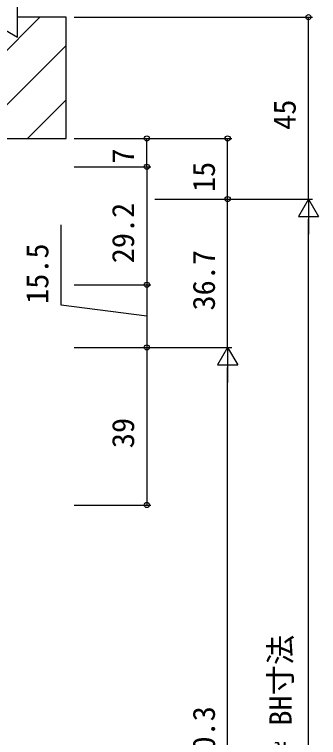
# Model space of a CAD drawing. Units: millimetres, scale not verified. Extents: x -437 to 438, y -281 to 279.
# Drawn here: x -202.3 to -127, y -27.8 to 151.1 of the extents above; entities that cross this region are included whole.
import ezdxf
from ezdxf.enums import TextEntityAlignment as Align

# ---------------------------------------------------------------- set-up
doc = ezdxf.new("R2010")
doc.units = ezdxf.units.MM
doc.header["$LTSCALE"] = 2
for name, color, linetype in [('0-7_YKK_D', 6, 'Continuous'), ('0-9_YSS_K', 3, 'Continuous'), ('0-A_YSS_KE', 3, 'Continuous')]:
    doc.layers.add(name, color=color, linetype=linetype)
doc.styles.add('ＭＳ ゴシック', font='')
doc.styles.get('ＭＳ ゴシック').set_extended_font_data('MS Gothic')

msp = doc.modelspace()

# ---------------------------------------------------------------- linework, layer by layer
at = {"layer": '0-7_YKK_D'}
for p, q in [((-187.502, 150.4), (-128.5, 150.4)), ((-129.5, 105.4), (-129.5, 150.4)), ((-187.502, 120.4), (-168.5, 120.4)), ((-187.502, 120.4), (-148.5, 120.4)), ((-169.5, 113.4), (-169.5, 120.4)), ((-149.5, 105.4), (-149.5, 120.4)), ((-187.502, 113.4), (-168.5, 113.4)), ((-187.502, 113.4), (-168.5, 113.4)), ((-169.5, 113.4), (-169.5, 84.2)), ((-167.5, 105.4), (-148.5, 105.4)), ((-167.5, 105.4), (-128.5, 105.4)), ((-167.5, 105.4), (-148.5, 105.4)), ((-167.5, 105.4), (-128.5, 105.4)), ((-149.5, 68.7), (-149.5, 105.4)), ((-129.5, 105.4), (-132, 101.07)), ((-129.5, 105.4), (-127, 101.07)), ((-129.5, 105.4), (-129.5, 96.74)), ((-132, 101.07), (-127, 101.07)), ((-129.5, -130.903), (-129.5, 100.4)), ((-187.502, 84.2), (-168.5, 84.2)), ((-187.502, 84.2), (-168.5, 84.2)), ((-169.5, 84.2), (-169.5, 68.7)), ((-187.502, 68.7), (-168.5, 68.7)), ((-187.502, 68.7), (-168.5, 68.7)), ((-187.502, 68.7), (-148.5, 68.7)), ((-187.502, 68.7), (-148.5, 68.7)), ((-169.5, 68.7), (-169.5, 29.7)), ((-149.5, 68.7), (-152, 64.37)), ((-149.5, 68.7), (-147, 64.37)), ((-149.5, 68.7), (-149.5, 60.04)), ((-152, 64.37), (-147, 64.37)), ((-149.5, -127.3), (-149.5, 63.7)), ((-187.502, 29.7), (-168.5, 29.7))]:
    msp.add_line(p, q, dxfattribs=at)
msp.add_lwpolyline([(-169.5, 76.45), (-190.733, 79.11), (-190.733, 98.985)], dxfattribs=at)
for centre in [(-129.5, 150.4), (-169.5, 120.4), (-149.5, 120.4), (-169.5, 113.4), (-169.5, 113.4), (-149.5, 105.4), (-149.5, 105.4), (-169.5, 84.2), (-169.5, 84.2), (-169.5, 68.7), (-169.5, 68.7), (-169.5, 29.7)]:
    msp.add_circle(centre, 0.637, dxfattribs=at)
at = {"layer": '0-9_YSS_K'}
for p, q in [((-225.966, 120.4), (-195.966, 150.4)), ((-212.496, 120.4), (-189.5, 143.396)), ((-199.025, 120.4), (-189.5, 129.925))]:
    msp.add_line(p, q, dxfattribs=at)
at = {"layer": '0-A_YSS_KE'}
for p, q in [((-201.5, 145.437), (-201.5, 193.7)), ((-210.095, 150.4), (-201.5, 145.437)), ((-189.5, 150.4), (-201.5, 150.4)), ((-189.5, 120.4), (-189.5, 150.4)), ((-229.5, 120.4), (-189.5, 120.4))]:
    msp.add_line(p, q, dxfattribs=at)

# ---------------------------------------------------------------- texts
at = {"layer": '0-7_YKK_D', "style": 'ＭＳ ゴシック'}
for s, p in [('45', (-131, 122.531)), ('7', (-171, 114.151)), ('15', (-151, 107.147)), ('29.2', (-171, 89.51)), ('15.5', (-192.233, 79.459)), ('36.7', (-151, 77.824)), ('39', (-171, 43.767)), ('既設枠 BH寸法', (-132.022, -51.132)), ('BHn＝BH－40.3', (-151, -68.746))]:
    msp.add_text(s, height=5.499, rotation=90, dxfattribs=at).set_placement(p, align=Align.BOTTOM_LEFT)

doc.saveas('drawing.dxf')
